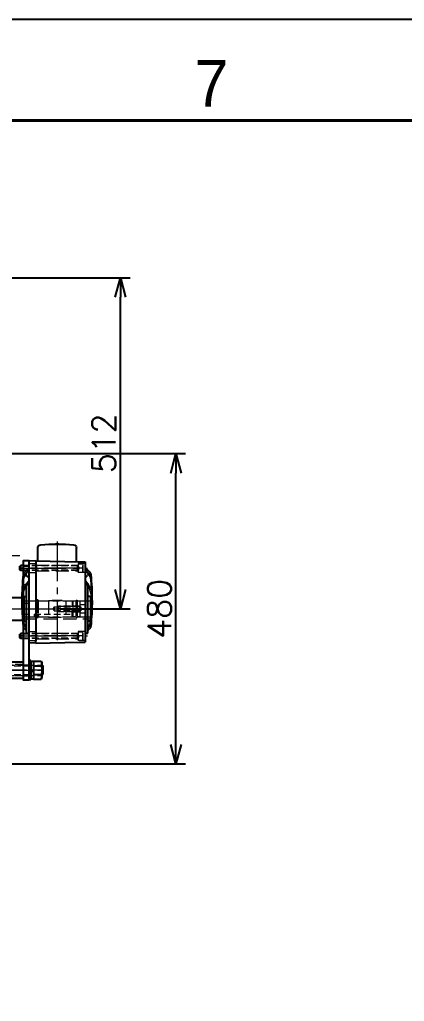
# Model space of a CAD drawing. Header units: millimetres. Extents: x 0 to 49006, y -7876 to 6995.
# Drawn here: x 32210 to 32805, y 5292 to 6811 of the extents above; entities that cross this region are included whole.
import ezdxf
from ezdxf.enums import TextEntityAlignment as Align

# ---------------------------------------------------------------- set-up
doc = ezdxf.new("R2010")
doc.units = ezdxf.units.MM
doc.header["$LTSCALE"] = 3.2
doc.header["$PDMODE"] = 99
doc.header["$PDSIZE"] = 1
for name, pattern in [('CENTER2', [28.575, 19.05, -3.175, 3.175, -3.175]), ('HIDDEN', [9.525, 6.35, -3.175]), ('HIDDEN2', [4.7625, 3.175, -1.5875])]:
    doc.linetypes.add(name, pattern=pattern)
for name, color, linetype, lineweight in [('01_外形線', 7, 'Continuous', 25), ('02_細線', 5, 'Continuous', 13), ('03_かくれ線', 6, 'HIDDEN2', 13), ('04_HIDDEN', 2, 'HIDDEN', 13), ('04_中心線', 1, 'CENTER2', 9), ('05_CENTER', 4, 'CENTER2', 13), ('08_DIM', 3, 'Continuous', 13), ('99_図枠', 7, 'Continuous', 40)]:
    doc.layers.add(name, color=color, linetype=linetype, lineweight=lineweight)
doc.layers.add('10_DRAFT', color=8, linetype='Continuous', lineweight=0, plot=False)
doc.styles.add('KSS_TXT', font='txt.shx', dxfattribs={"bigfont": 'extfont2.shx'})
doc.styles.add('寸法用', font='simplex.shx', dxfattribs={"width": 0.8, "bigfont": '@extfont2.shx'})
doc.styles.add('表題用', font='MS PGothic.ttf')
doc.dimstyles.new('KSS_DIM', dxfattribs={"dimscale": 12, "dimtxt": 3, "dimasz": 2.5, "dimexe": 1.25, "dimexo": 0.625, "dimtad": 1, "dimdsep": 46, "dimtxsty": 'KSS_TXT', "dimblk": 'OPEN30', "dimcen": 0, "dimazin": 2, "dimtfac": 0.75, "dimtmove": 0, "dimatfit": 3, "dimldrblk": 'OPEN30', "dimfxl": 1.25, "dimtolj": 1, "dimarcsym": 0})

# ---------------------------------------------------------------- blocks, each defined once
blk = doc.blocks.new('_Open30')
at = {"color": 0, "linetype": 'ByBlock', "lineweight": -2}
for p, q in [((-1, 0.268), (0, 0)), ((0, 0), (-1, -0.268)), ((0, 0), (-1, 0))]:
    blk.add_line(p, q, dxfattribs=at)
blk = doc.blocks.new('*D1950')
at = {"layer": '08_DIM', "color": 0, "lineweight": -2, "transparency": 16777216}
for p, q in [((32100.4, 6411.5), (32381, 6411.5)), ((32366, 5929.5), (32366, 6381.5)), ((32272.2, 5899.5), (32381, 5899.5))]:
    blk.add_line(p, q, dxfattribs=at)
at = {"layer": 'Defpoints', "color": 0, "transparency": 16777216}
for p in [(32092.9, 6411.5), (32366, 6411.5), (32264.7, 5899.5)]:
    blk.add_point(p, dxfattribs=at)
at = {"layer": '08_DIM', "color": 0, "lineweight": -2, "transparency": 16777216, "xscale": 30, "yscale": 30, "zscale": 30}
for p, rotation in [((32366, 6411.5), 90), ((32366, 5899.5), 270)]:
    blk.add_blockref('_Open30', p, dxfattribs=dict(at, rotation=rotation))
at = {"layer": '08_DIM', "color": 0, "transparency": 16777216, "insert": (32340.5, 6155.5), "char_height": 36, "attachment_point": 5, "rotation": 90, "style": 'KSS_TXT'}
blk.add_mtext('\\A1;512', dxfattribs=at)
blk = doc.blocks.new('A$C64152858_1_1')
at = {"layer": '05_CENTER'}
blk.add_line((-1300.3, 60), (668.5, 60), dxfattribs=at)
blk = doc.blocks.new('*D1968')
at = {"layer": '08_DIM', "color": 0, "lineweight": -2, "transparency": 16777216}
for p, q in [((32154.2, 6139.5), (32466.9, 6139.5)), ((32451.9, 5689.5), (32451.9, 6109.5)), ((32154.2, 5659.5), (32466.9, 5659.5))]:
    blk.add_line(p, q, dxfattribs=at)
at = {"layer": 'Defpoints', "color": 0, "transparency": 16777216}
for p in [(32146.7, 6139.5), (32451.9, 6139.5), (32146.7, 5659.5)]:
    blk.add_point(p, dxfattribs=at)
at = {"layer": '08_DIM', "color": 0, "lineweight": -2, "transparency": 16777216, "xscale": 30, "yscale": 30, "zscale": 30}
for p, rotation in [((32451.9, 6139.5), 90), ((32451.9, 5659.5), 270)]:
    blk.add_blockref('_Open30', p, dxfattribs=dict(at, rotation=rotation))
at = {"layer": '08_DIM', "color": 0, "transparency": 16777216, "insert": (32426.4, 5899.5), "char_height": 36, "attachment_point": 5, "rotation": 90, "style": 'KSS_TXT'}
blk.add_mtext('\\A1;480', dxfattribs=at)
blk = doc.blocks.new('RTWS25b_1_1')
at = {"color": 0}
for points in [[(0, 13.5), (-1.2, 13.5), (-1.2, 10.5), (0, 10.5)], [(0, -13.5), (-1.2, -13.5), (-1.2, -10.5), (0, -10.5)]]:
    blk.add_lwpolyline(points, close=True, dxfattribs=at)
at = {"layer": '10_DRAFT'}
blk.add_line((0, 0), (-1.2, 0), dxfattribs=at)
blk = doc.blocks.new('GM-SHYF-RH 0.2kW、1／30、200V、60Hzc_1_1')
at = {"color": 0}
for p, q in [((18.5, 53), (8, 52.8)), ((8, 52.8), (8, -73.8)), ((18.5, 53), (18.5, 48.5)), ((18.5, 53), (85.5, 51.8)), ((18.5, -64.9), (18.5, 49.5)), ((85.5, 51.8), (95, 51.8)), ((95, -59.3), (95, 51.8)), ((4, 33.7), (1.4, 31.1)), ((4, 37.5), (4, -37.5)), ((4, 37.5), (8, 37.5)), ((95, 37.5), (99, 37.5)), ((99, 37.5), (99, -37.5)), ((99, 33.7), (101.6, 31.1)), ((0, -18), (0, 18)), ((1, 19), (4, 19)), ((102, 19), (99, 19)), ((103, -18), (103, 18)), ((-2, 6.5), (-2, -32.5)), ((105, -32.5), (105, 7)), ((1, -19), (4, -19)), ((102, -19), (99, -19)), ((4, -37.5), (8, -37.5)), ((95, -37.5), (99, -37.5)), ((8, -63.7), (1.4, -57.1)), ((8, -48), (4.3, -51.7)), ((95, -48), (98.7, -51.7)), ((95, -63.7), (101.6, -57.1)), ((95, -72.8), (95, -59.3)), ((19.2, -74), (8, -73.8)), ((18.5, -74), (18.5, -64.9)), ((18.5, -74), (18.5, -69.5)), ((18.5, -74), (85.5, -72.8)), ((21.5, -74), (21.5, -93.9)), ((81.5, -72.9), (81.5, -93.9)), ((85.5, -72.8), (95, -72.8)), ((49, -100), (49, -100.5)), ((49, -100.5), (54, -100.5)), ((54, -100), (54, -100.5))]:
    blk.add_line(p, q, dxfattribs=at)
for centre, radius, start, end in [((6.1, 26.4), 6.6, 135, 174.2563), ((96.9, 26.4), 6.6, 5.7437, 45), ((398.1, -13), 400.6, 174.2563, 180), ((399, 7), 400, 178.568, 179.9285), ((24, 14.5), 25, 143.1301, 174.2698), ((1, 18), 1, 90, 180), ((6.5, 27.8), 3, 145.3407, 214.6593), ((96.5, 27.8), 3, 325.3407, 34.6593), ((79, 14.5), 25, 5.7302, 36.8699), ((102, 18), 1, 0, 90), ((-295.1, -13), 400.6, 0, 5.7437), ((-296, 7), 400, 0.053, 1.432), ((-1.5, 6.5), 0.5, 90, 180), ((51.5, -13), 53.5, 164.2841, 215.6016), ((-1.5, 7.5), 0.5, 270, 0), ((51.5, -13), 53.5, 324.3984, 15.7159), ((104.5, 7.5), 0.5, 180, 270), ((104.5, 6.5), 0.5, 0, 90), ((398.1, -13), 400.6, 179.0703, 180), ((398.1, -13), 400.6, 180, 185.7437), ((398.1, 0), 400.6, 180.9297, 182.8629), ((-295.1, 0), 400.6, 357.1371, 359.0703), ((1, -18), 1, 180, 270), ((102, -18), 1, 270, 0), ((-1.5, -32.5), 0.5, 180, 270), ((-1.5, -33.5), 0.5, 0, 90), ((399, -33), 400, 180.0715, 180.8595), ((24, -40.5), 25, 176.5614, 230.2082), ((79, -40.5), 25, 309.7918, 354.2698), ((-295.1, -13), 400.6, 354.2563, 357.1371), ((-296, -33), 400, 358.568, 359.9285), ((104.5, -33.5), 0.5, 90, 180), ((104.5, -32.5), 0.5, 270, 0), ((6.1, -52.4), 6.6, 185.7437, 225), ((6.5, -53.8), 3, 135, 217.1625), ((8.4, -56), 3, 224.8696, 262.1781), ((94.6, -56), 3, 277.8219, 315.1304), ((96.5, -53.8), 3, 322.8375, 45), ((96.9, -52.4), 6.6, 315, 354.2563), ((26.5, -93.9), 5, 180, 265.1386), ((51.5, 200), 300, 265.1386, 274.8614), ((76.5, -93.9), 5, 274.8614, 0)]:
    blk.add_arc(centre, radius, start, end, dxfattribs=at)
at = {"layer": '04_HIDDEN', "color": 0}
for p, q in [((8, 49), (19, 49)), ((19, 35), (19, 49)), ((19, 46.5), (84, 46.5)), ((84, 35), (84, 49)), ((95, 49), (84, 49)), ((8, 35), (19, 35)), ((19, 37.5), (84, 37.5)), ((95, 35), (84, 35)), ((0, 15.8), (103, 15.8)), ((0, 12.5), (20.6, 12.5)), ((20.6, 13.5), (22, 13.5)), ((20.6, -13.5), (20.6, 13.5)), ((22, -13.5), (22, 13.5)), ((22, 12.5), (38, 12.5)), ((38, -13), (38, 13)), ((38, 13), (65, 13)), ((65, -13), (65, 13)), ((65, 12.5), (81, 12.5)), ((81, 13.5), (82.4, 13.5)), ((81, -13.5), (81, 13.5)), ((82.4, -13.5), (82.4, 13.5)), ((82.4, 12.5), (103, 12.5)), ((0, -12.5), (20.6, -12.5)), ((20.6, -13.5), (22, -13.5)), ((22, -12.5), (38, -12.5)), ((38, -13), (65, -13)), ((65, -12.5), (81, -12.5)), ((81, -13.5), (82.4, -13.5)), ((82.4, -12.5), (103, -12.5)), ((8, -56), (19, -56)), ((19, -70), (19, -56)), ((19, -58.5), (84, -58.5)), ((95, -56), (84, -56)), ((84, -70), (84, -56)), ((8, -70), (19, -70)), ((19, -67.5), (84, -67.5)), ((95, -70), (84, -70))]:
    blk.add_line(p, q, dxfattribs=at)
at = {"layer": '05_CENTER', "color": 0}
for p, q in [((51.5, -103.9), (51.5, 55.9)), ((4.7, 42), (98.3, 42)), ((-7.6, 0), (110.6, 0)), ((4.7, -63), (98.3, -63))]:
    blk.add_line(p, q, dxfattribs=at)
at = {"layer": '10_DRAFT'}
blk.add_line((59.4, -13), (43.9, -13), dxfattribs=at)
blk = doc.blocks.new('A$C02300011_1_1')
at = {"color": 4, "rotation": 180}
for name, p in [('GM-SHYF-RH 0.2kW、1／30、200V、60Hzc_1_1', (260, 0)), ('RTWS25b_1_1', (238, 0))]:
    blk.add_blockref(name, p, dxfattribs=at)

msp = doc.modelspace()

# ---------------------------------------------------------------- linework, layer by layer
for p, q in [((32185.722, 5917.023), (32214.722, 5917.023)), ((32214.722, 5917.023), (32214.722, 5882.023)), ((32214.722, 5917.023), (32215.722, 5916.023)), ((32215.722, 5916.023), (32215.722, 5883.023)), ((32185.722, 5882.023), (32214.722, 5882.023)), ((32214.722, 5882.023), (32215.722, 5883.023))]:
    msp.add_line(p, q)
for points in [[(32224.722, 5789.523), (32224.722, 5973.523), (32215.722, 5973.523), (32215.722, 5789.523)], [(32215.722, 5791.523), (32185.722, 5791.523), (32185.722, 5817.523), (32215.722, 5817.523)]]:
    msp.add_lwpolyline(points, close=True)
for points in [[(32211.922, 5966.523), (32210.722, 5965.323)], [(32210.722, 5959.723), (32210.722, 5965.323)], [(32211.922, 5958.523), (32210.722, 5959.723)], [(32211.922, 5958.523), (32211.922, 5966.523)], [(32215.722, 5966.523), (32211.922, 5966.523)], [(32215.722, 5958.523), (32211.922, 5958.523)], [(32211.922, 5861.523), (32210.722, 5860.323)], [(32210.722, 5854.723), (32210.722, 5860.323)], [(32211.922, 5853.523), (32210.722, 5854.723)], [(32211.922, 5853.523), (32211.922, 5861.523)], [(32215.722, 5861.523), (32211.922, 5861.523)], [(32215.722, 5853.523), (32211.922, 5853.523)]]:
    msp.add_lwpolyline(points)
at = {"layer": '01_外形線'}
for points in [[(32224.722, 5789.523), (32224.722, 5819.523)], [(32227.722, 5819.523), (32224.722, 5819.523)], [(32227.722, 5789.523), (32227.722, 5819.523)], [(32227.722, 5818.523), (32227.722, 5805.323)], [(32227.722, 5818.523), (32231.722, 5818.523)], [(32231.722, 5818.523), (32231.722, 5803.867)], [(32231.722, 5818.38), (32231.722, 5790.667)], [(32231.722, 5818.38), (32243.362, 5818.38)], [(32243.362, 5818.38), (32244.722, 5816.023)], [(32227.722, 5805.323), (32231.722, 5803.867)], [(32227.722, 5803.723), (32227.722, 5790.523)], [(32227.722, 5803.723), (32231.722, 5802.267)], [(32231.722, 5811.451), (32243.362, 5811.451)], [(32231.722, 5802.267), (32231.722, 5790.523)], [(32244.722, 5816.023), (32244.722, 5793.023)], [(32244.722, 5812.523), (32246.722, 5810.523)], [(32246.722, 5798.523), (32246.722, 5810.523)], [(32227.722, 5789.523), (32224.722, 5789.523)], [(32231.722, 5790.523), (32227.722, 5790.523)], [(32231.722, 5797.595), (32243.362, 5797.595)], [(32231.722, 5790.667), (32243.362, 5790.667)], [(32243.362, 5790.667), (32244.722, 5793.023)], [(32244.722, 5796.523), (32246.722, 5798.523)]]:
    msp.add_lwpolyline(points, dxfattribs=at)
for points in [[(32243.362, 5818.38, -0.26794907), (32243.362, 5811.451)], [(32243.362, 5811.451, -0.19636667), (32243.362, 5797.595)], [(32243.362, 5797.595, -0.26794907), (32243.362, 5790.667)]]:
    msp.add_lwpolyline(points, format="xyb", dxfattribs=at)
at = {"layer": '02_細線'}
for points in [[(32215.722, 5965.773), (32211.172, 5965.773)], [(32215.722, 5959.273), (32211.172, 5959.273)], [(32215.722, 5860.773), (32211.172, 5860.773)], [(32215.722, 5854.273), (32211.172, 5854.273)], [(32244.722, 5811.323), (32245.922, 5811.323)], [(32244.722, 5797.723), (32245.922, 5797.723)]]:
    msp.add_lwpolyline(points, dxfattribs=at)
at = {"layer": '03_かくれ線'}
for p, q in [((32215.722, 5966.523), (32224.722, 5966.523)), ((32215.722, 5965.523), (32224.722, 5965.523)), ((32215.722, 5959.523), (32224.722, 5959.523)), ((32215.722, 5958.523), (32224.722, 5958.523)), ((32215.722, 5937.023), (32224.722, 5937.023)), ((32215.722, 5912.023), (32291.722, 5912.023)), ((32291.722, 5912.023), (32292.722, 5911.023)), ((32291.722, 5912.023), (32291.722, 5899.523)), ((32292.722, 5888.023), (32292.722, 5911.023)), ((32215.722, 5908.023), (32224.722, 5908.023)), ((32261.991, 5899.523), (32263.722, 5902.523)), ((32263.722, 5896.523), (32261.991, 5899.523)), ((32263.722, 5902.523), (32263.722, 5896.523)), ((32263.722, 5902.523), (32292.722, 5902.523)), ((32263.722, 5896.523), (32292.722, 5896.523)), ((32268.722, 5903.523), (32292.722, 5903.523)), ((32268.722, 5903.523), (32268.722, 5895.523)), ((32268.722, 5895.523), (32292.722, 5895.523)), ((32291.722, 5887.023), (32291.722, 5899.523)), ((32292.722, 5904.023), (32297.722, 5904.023)), ((32292.722, 5895.023), (32297.722, 5895.023)), ((32299.072, 5904.023), (32304.072, 5904.023)), ((32299.072, 5895.023), (32304.072, 5895.023)), ((32215.722, 5891.023), (32224.722, 5891.023)), ((32215.722, 5887.023), (32291.722, 5887.023)), ((32232.722, 5891.023), (32232.722, 5887.023)), ((32232.722, 5891.023), (32292.722, 5891.023)), ((32291.722, 5887.023), (32292.722, 5888.023)), ((32215.722, 5862.023), (32224.722, 5862.023)), ((32215.722, 5861.523), (32224.722, 5861.523)), ((32215.722, 5860.523), (32224.722, 5860.523)), ((32215.722, 5854.523), (32224.722, 5854.523)), ((32215.722, 5853.523), (32224.722, 5853.523)), ((32213.722, 5813.523), (32187.722, 5813.523)), ((32215.722, 5813.023), (32224.722, 5813.023)), ((32213.722, 5795.523), (32187.722, 5795.523)), ((32215.722, 5796.023), (32224.722, 5796.023))]:
    msp.add_line(p, q, dxfattribs=at)
for points in [[(32300.722, 5966.523), (32215.722, 5966.523)], [(32299.972, 5965.773), (32215.722, 5965.773)], [(32299.972, 5959.273), (32215.722, 5959.273)], [(32300.722, 5958.523), (32215.722, 5958.523)], [(32299.972, 5958.523), (32299.972, 5966.523)], [(32299.972, 5965.773), (32300.722, 5966.523)], [(32299.972, 5959.273), (32300.722, 5958.523)], [(32300.722, 5956.023), (32300.722, 5969.023)], [(32300.722, 5969.023), (32308.222, 5969.023)], [(32300.722, 5956.023), (32308.222, 5956.023)], [(32308.222, 5956.023), (32308.222, 5969.023)], [(32308.222, 5969.023), (32308.722, 5968.157)], [(32308.222, 5956.023), (32308.722, 5956.889)], [(32308.722, 5956.889), (32308.722, 5968.157)], [(32270.272, 5903.523), (32269.072, 5902.323)], [(32269.072, 5896.723), (32269.072, 5902.323)], [(32270.272, 5895.523), (32269.072, 5896.723)], [(32303.322, 5902.773), (32269.522, 5902.773)], [(32303.322, 5896.273), (32269.522, 5896.273)], [(32270.272, 5895.523), (32270.272, 5903.523)], [(32304.072, 5903.523), (32270.272, 5903.523)], [(32304.072, 5895.523), (32270.272, 5895.523)], [(32303.322, 5895.523), (32303.322, 5903.523)], [(32303.322, 5902.773), (32304.072, 5903.523)], [(32303.322, 5896.273), (32304.072, 5895.523)], [(32304.072, 5893.023), (32304.072, 5906.023)], [(32304.072, 5906.023), (32311.572, 5906.023)], [(32311.572, 5893.023), (32311.572, 5906.023)], [(32311.572, 5906.023), (32312.072, 5905.157)], [(32311.572, 5893.023), (32312.072, 5893.889)], [(32312.072, 5893.889), (32312.072, 5905.157)], [(32304.072, 5893.023), (32311.572, 5893.023)], [(32300.722, 5851.023), (32300.722, 5864.023)], [(32300.722, 5864.023), (32308.222, 5864.023)], [(32308.222, 5851.023), (32308.222, 5864.023)], [(32308.222, 5864.023), (32308.722, 5863.157)], [(32308.722, 5851.889), (32308.722, 5863.157)], [(32300.722, 5861.523), (32215.722, 5861.523)], [(32299.972, 5860.773), (32215.722, 5860.773)], [(32299.972, 5854.273), (32215.722, 5854.273)], [(32300.722, 5853.523), (32215.722, 5853.523)], [(32299.972, 5853.523), (32299.972, 5861.523)], [(32299.972, 5860.773), (32300.722, 5861.523)], [(32299.972, 5854.273), (32300.722, 5853.523)], [(32300.722, 5851.023), (32308.222, 5851.023)], [(32308.222, 5851.023), (32308.722, 5851.889)], [(32176.722, 5812.523), (32244.722, 5812.523)], [(32201.722, 5811.323), (32244.722, 5811.323)], [(32244.722, 5796.523), (32244.722, 5812.523)], [(32176.722, 5796.523), (32244.722, 5796.523)], [(32201.722, 5797.723), (32244.722, 5797.723)]]:
    msp.add_lwpolyline(points, dxfattribs=at)
for points in [[(32292.722, 5887.523), (32297.722, 5887.523), (32297.722, 5911.523), (32292.722, 5911.523)], [(32299.072, 5887.523), (32304.072, 5887.523), (32304.072, 5911.523), (32299.072, 5911.523)]]:
    msp.add_lwpolyline(points, close=True, dxfattribs=at)
for centre, start, end in [((32213.722, 5815.523), 270, 0), ((32213.722, 5793.523), 0, 90)]:
    msp.add_arc(centre, 2, start, end, dxfattribs=at)
at = {"layer": '04_中心線'}
for p, q in [((31966.722, 5981.796), (32214.722, 5981.796)), ((32211.222, 5962.523), (32229.222, 5962.523)), ((31089.839, 5899.523), (32302.722, 5899.523)), ((31966.722, 5899.523), (32214.722, 5899.523)), ((32211.222, 5899.523), (32229.222, 5899.523)), ((32290.222, 5899.523), (32300.222, 5899.523)), ((32296.572, 5899.523), (32306.572, 5899.523)), ((32211.222, 5857.523), (32229.222, 5857.523)), ((31966.722, 5817.251), (32214.722, 5817.251)), ((32220.722, 5804.523), (32180.722, 5804.523)), ((32211.222, 5804.523), (32229.222, 5804.523))]:
    msp.add_line(p, q, dxfattribs=at)
for points in [[(32308.722, 5962.523), (32210.722, 5962.523)], [(32312.072, 5899.523), (32269.072, 5899.523)], [(32308.722, 5857.523), (32210.722, 5857.523)], [(32166.722, 5804.523), (32246.722, 5804.523)], [(32227.722, 5804.523), (32224.722, 5804.523)], [(32231.722, 5804.523), (32227.722, 5804.523)], [(32244.722, 5804.523), (32231.722, 5804.523)]]:
    msp.add_lwpolyline(points, dxfattribs=at)
at = {"layer": '99_図枠'}
msp.add_lwpolyline([(27737.725, 130.599), (36781.832, 130.599), (36781.832, 6655.005), (27737.725, 6655.005)], close=True, dxfattribs=at)
at = {"layer": 'Defpoints'}
msp.add_lwpolyline([(27270.159, -24.719), (36937.848, -24.719), (36937.848, 6811.021), (27270.159, 6811.021)], close=True, dxfattribs=at)

# ---------------------------------------------------------------- block references
at = {"xscale": -1}
msp.add_blockref('A$C02300011_1_1', (32476.722, 5899.523), dxfattribs=at)
at = {"layer": '04_HIDDEN'}
msp.add_blockref('A$C64152858_1_1', (31564.722, 5839.523), dxfattribs=at)

# ---------------------------------------------------------------- texts
at = {"layer": '03_かくれ線', "style": '寸法用', "width": 0.8}
for s, p in [('M8×90CS', (32300.998, 5964.926)), ('M8×35CS', (32304.348, 5901.926)), ('M8×90CS', (32300.998, 5859.926))]:
    msp.add_text(s, height=1, rotation=270, dxfattribs=at).set_placement(p)
at = {"layer": '99_図枠', "lineweight": 13, "style": '表題用'}
msp.add_text('7', height=72.007, dxfattribs=at).set_placement((32506.824, 6655.005), align=Align.BOTTOM_CENTER)

# ---------------------------------------------------------------- dimensions: what is measured, and where the dimension line sits
at = {"layer": '08_DIM', "color": 1}
dim = msp.add_linear_dim(base=(32365.974, 6411.523), p1=(32264.722, 5899.523), p2=(32092.862, 6411.523), angle=90, dimstyle='KSS_DIM', dxfattribs=at)
dim.commit()
dim.dimension.update_dxf_attribs({"geometry": '*D1950', "text_midpoint": (32340.474, 6155.523)})
dim = msp.add_linear_dim(base=(32451.906, 6139.523), p1=(32146.722, 5659.523), p2=(32146.722, 6139.523), angle=90, dimstyle='KSS_DIM', override={"dimscale": 12}, dxfattribs=at)
dim.commit()
dim.dimension.update_dxf_attribs({"geometry": '*D1968', "text_midpoint": (32426.406, 5899.523)})

doc.saveas('drawing.dxf')
